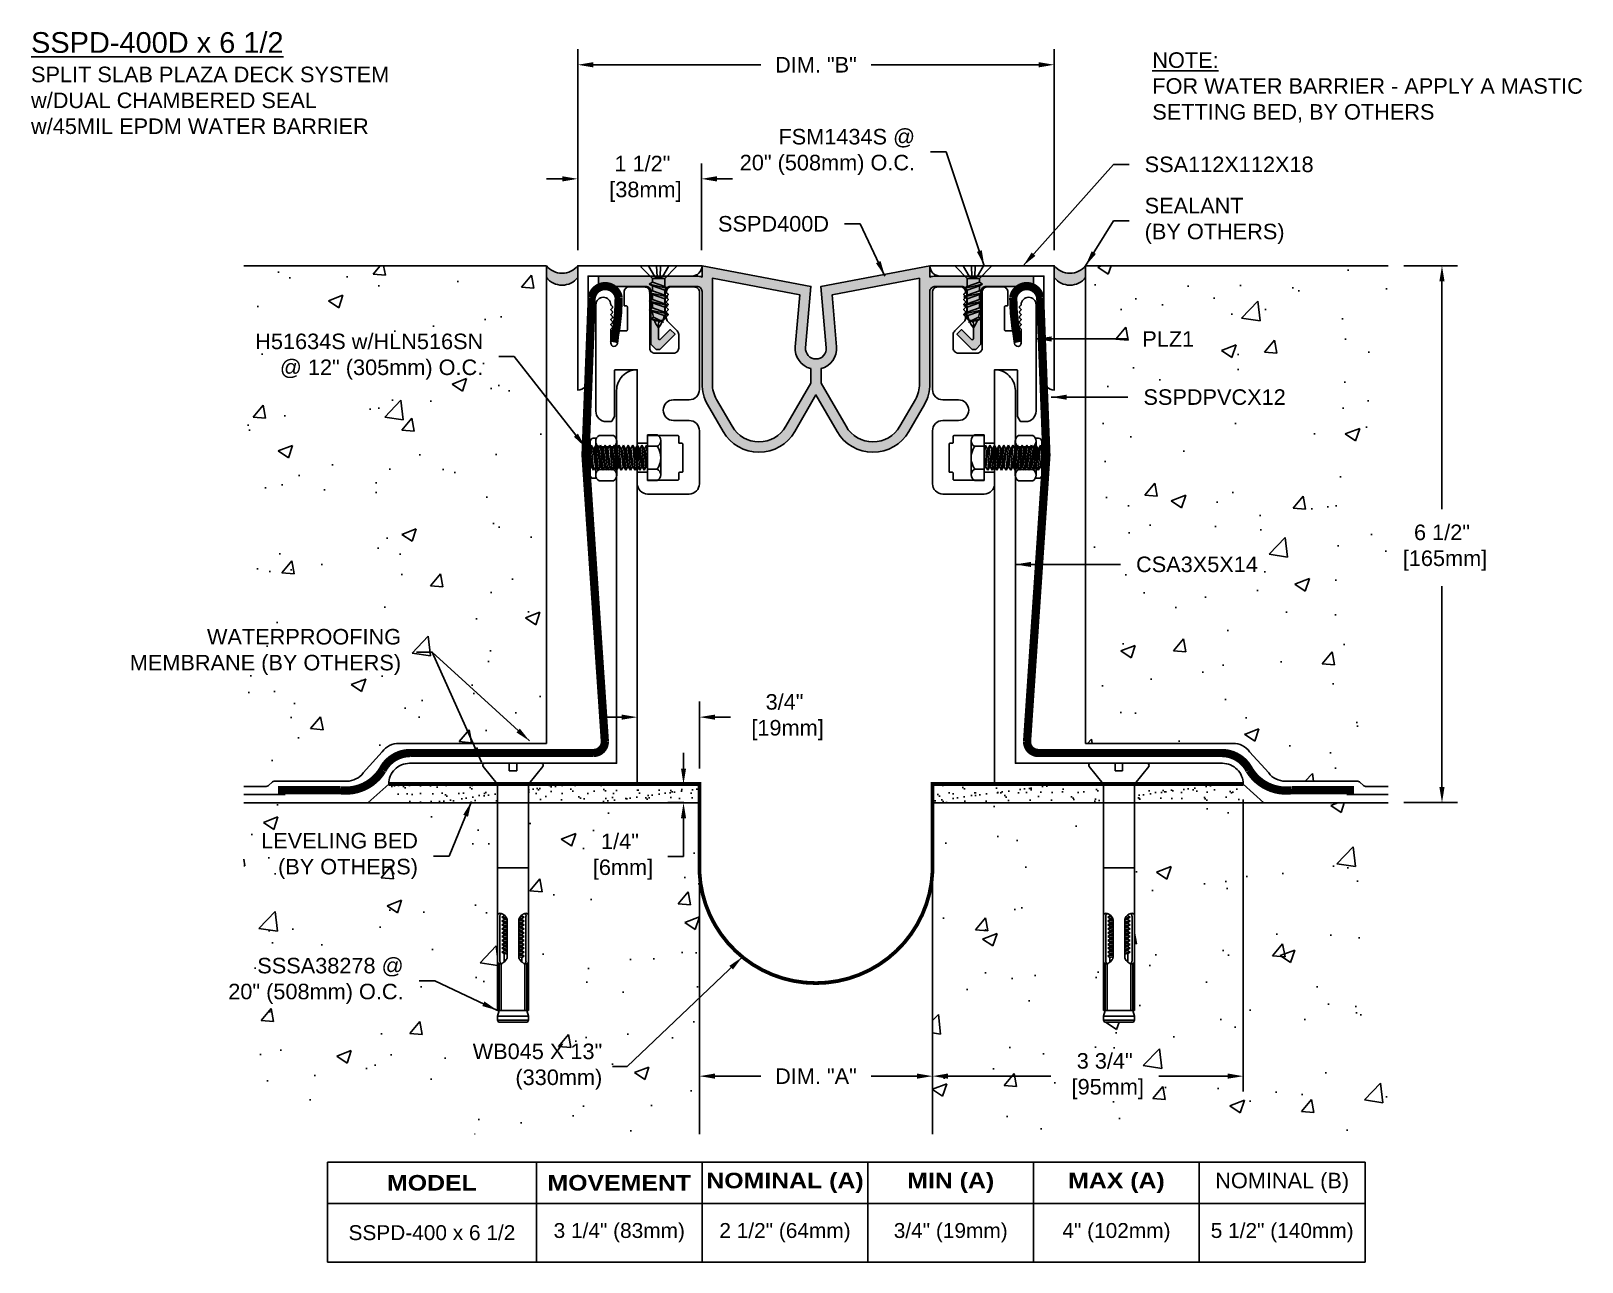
# Model space of a CAD drawing. Header units: inches. Extents: x -2.6 to 33.9, y -12 to 2.8.
# Drawn here: x -2.57 to 16.15, y -12.02 to 2.83 of the extents above; entities that cross this region are included whole.
import ezdxf

# ---------------------------------------------------------------- set-up
doc = ezdxf.new("R2010")
doc.units = ezdxf.units.IN
doc.header["$MEASUREMENT"] = 0
for name, color, linetype in [('Anchors', 4, 'Continuous'), ('Conditions', 1, 'Continuous'), ('Dimensions', 3, 'Continuous'), ('Fillers', 2, 'Continuous'), ('Metals', 7, 'Continuous'), ('Seal', 5, 'Continuous'), ('TABLE', 1, 'Continuous'), ('Text', 2, 'Continuous')]:
    doc.layers.add(name, color=color, linetype=linetype)
doc.styles.add('ARIAL', font='arial.ttf')
doc.dimstyles.new('Arial', dxfattribs={"dimscale": 1.5, "dimtxt": 0.125, "dimasz": 0.125, "dimexe": 0.125, "dimexo": 0.125, "dimgap": 0.125, "dimtad": 0, "dimtih": 1, "dimtoh": 1, "dimdec": 4, "dimzin": 0, "dimdsep": 46, "dimlunit": 4, "dimtxsty": 'ARIAL', "dimcen": 0.125, "dimadec": 0, "dimazin": 0, "dimtfac": 1, "dimtdec": 4, "dimtofl": 0, "dimtmove": 0, "dimatfit": 3, "dimfxl": 0, "dimfrac": 2, "dimtolj": 1, "dimtzin": 0, "dimarcsym": 0})
pattern_1 = [(37.5, (-4.8217, -10.52077), (-0.0062993, 0.1926824), [0, -0.152, 0, -0.17, 0, -0.1625]), (7.5, (-4.8217, -10.52077), (0.1769777, 0.2822146), [0, -0.082, 0, -0.137, 0, -0.0525]), (327.5, (-4.9447, -10.52077), (0.3114142, 0.0005659), [0, -0.05, 0, -0.18, 0, -0.235]), (317.5, (-4.9447, -10.52077), (0.3006127, 0.0877676), [0, -0.025, 0, -0.118, 0, -0.135])]
pattern_2 = [(50, (-4.8217, -10.5208), (1.79315, -0.15688), [0.1875, -2.0625]), (355, (-4.8217, -10.5208), (-0.34688, 1.88048), [0.15, -1.65]), (100.451, (-4.6723, -10.5338), (1.44627, 1.7236), [0.15935, -1.75286]), (46.184, (-4.8217, -10.0208), (2.6681, -0.4138), [0.28125, -3.09375]), (96.636, (-4.5994, -10.0553), (2.33666, 2.4353), [0.23903, -2.62928]), (351.184, (-4.8217, -10.0208), (2.33665, 2.4353), [0.225, -2.475]), (21, (-4.5717, -10.1458), (1.49227, -1.00655), [0.1875, -2.0625]), (326, (-4.5717, -10.1458), (0.60829, 1.81288), [0.15, -1.65]), (71.451, (-4.4473, -10.2297), (2.10056, 0.80633), [0.15935, -1.75286]), (37.5, (-4.8217, -10.5208), (0.0304, 0.832235), [0, -1.63, 0, -1.675, 0, -1.65625]), (7.5, (-4.8217, -10.5208), (0.657674, 0.98603), [0, -0.955, 0, -1.5925, 0, -0.63125]), (327.5, (-5.3792, -10.5208), (1.334556, -0.056387), [0, -0.625, 0, -1.95, 0, -2.5875]), (317.5, (-5.6292, -10.5208), (1.457965, 0.25026), [0, -0.8125, 0, -1.295, 0, -1.8375])]

# ---------------------------------------------------------------- blocks, each defined once
blk = doc.blocks.new('PLZ1')
blk.add_lwpolyline([(0.265, 0, -0.414214), (0.275, -0.01), (0.275, -0.56, 0.131652), (0.276, -0.565), (0.308, -0.62, 0.267949), (0.317, -0.625), (0.375, -0.625, 0.414214), (0.5, -0.5), (0.5, 0.785, 1), (0.32, 0.785, -0.198912), (0.317, 0.778), (0.301, 0.762, 0.414214), (0.301, 0.748), (0.317, 0.732, -0.198912), (0.32, 0.725, -0.198912), (0.317, 0.718), (0.301, 0.702, 0.414214), (0.301, 0.688), (0.317, 0.672, -0.198912), (0.32, 0.665, -0.198912), (0.317, 0.658), (0.301, 0.642, 0.414214), (0.301, 0.628), (0.317, 0.612, -0.198912), (0.32, 0.605, -0.198912), (0.317, 0.598), (0.301, 0.582, 0.414214), (0.301, 0.568), (0.317, 0.552, -0.198912), (0.32, 0.545, -0.198912), (0.317, 0.538), (0.301, 0.522, 0.414214), (0.301, 0.508), (0.317, 0.492, -0.198912), (0.32, 0.485), (0.32, 0.322, -0.93609), (0.24, 0.317), (0.221, 0.461, 0.376062), (0.211, 0.47), (0.13, 0.47, -0.414214), (0.12, 0.48), (0.12, 0.76, -0.414214), (0.13, 0.77), (0.15, 0.77, 0.414214), (0.16, 0.78), (0.16, 0.937, 0.414214), (0.097, 1), (-0.088, 1, 0.414214), (-0.15, 0.937), (-0.15, 0.262, -0.414214), (-0.213, 0.2), (-0.438, 0.2, -0.414214), (-0.5, 0.262), (-0.5, 0.424, -0.198912), (-0.482, 0.468), (-0.368, 0.582, 0.198912), (-0.35, 0.626), (-0.35, 0.637, 0.198912), (-0.353, 0.645), (-0.369, 0.66, -0.414214), (-0.369, 0.675), (-0.353, 0.69, 0.198912), (-0.35, 0.697, 0.198912), (-0.353, 0.705), (-0.369, 0.72, -0.414214), (-0.369, 0.735), (-0.353, 0.75, 0.198912), (-0.35, 0.757, 0.198912), (-0.353, 0.765), (-0.369, 0.78, -0.414214), (-0.369, 0.795), (-0.353, 0.81, 0.198912), (-0.35, 0.817, 0.198912), (-0.353, 0.825), (-0.369, 0.84, -0.414214), (-0.369, 0.855), (-0.353, 0.87, 0.198912), (-0.35, 0.877, 0.198912), (-0.353, 0.885), (-0.369, 0.9, -0.414214), (-0.369, 0.915), (-0.353, 0.93, 0.198912), (-0.35, 0.937, 0.414214), (-0.413, 1), (-0.688, 1, 0.414214), (-0.75, 0.937), (-0.75, -0.238, 0.414214), (-0.625, -0.363), (-0.438, -0.363, -1), (-0.438, -0.613), (-0.625, -0.613, 0.414214), (-0.75, -0.737), (-0.75, -1.375, 0.414214), (-0.625, -1.5), (-0.125, -1.5, 0.414214), (0, -1.375), (0, -1.248, 0.414214), (-0.01, -1.238), (-0.115, -1.238, 0.414214), (-0.125, -1.248), (-0.125, -1.323, -0.414214), (-0.135, -1.333), (-0.49, -1.333, -0.414214), (-0.5, -1.323), (-0.5, -1.248, 0.414214), (-0.51, -1.238), (-0.54, -1.238, -0.414214), (-0.55, -1.228), (-0.55, -0.898, -0.414214), (-0.54, -0.888), (-0.51, -0.888, 0.414214), (-0.5, -0.878), (-0.5, -0.803, -0.414214), (-0.49, -0.793), (-0.135, -0.793, -0.414214), (-0.125, -0.803), (-0.125, -0.878, 0.414214), (-0.115, -0.888), (-0.01, -0.888, 0.414214), (0, -0.878), (0, -0.01, -0.414214), (0.01, 0)], format="xyb", close=True)
blk = doc.blocks.new('SSPD400D')
h = blk.add_hatch(color=256)
h.paths.add_polyline_path([(0.125, 0.136), (0.06, 0.875), (1.375, 1.125), (1.375, 0.989, -0.085164), (1.437, 1), (2.625, 1), (2.625, 0.875), (2.054, 0.875, 0.414214), (1.991, 0.813), (1.991, 0.177), (1.929, 0.115), (1.884, 0.115), (1.701, 0.298), (1.758, 0.354), (1.875, 0.237, 0.668179), (1.901, 0.248), (1.901, 0.426, 0.421261), (1.861, 0.465, -0.421261), (1.821, 0.504), (1.821, 0.813, 0.414214), (1.759, 0.875), (1.437, 0.875, 0.414214), (1.375, 0.813), (1.375, -0.3, -0.131652), (1.308, -0.55), (1.121, -0.875, -0.577538), (0.254, -0.875), (0, -0.434), (-0.254, -0.875, -0.577538), (-1.121, -0.875), (-1.308, -0.55, -0.131652), (-1.375, -0.3), (-1.375, 0.813, 0.414214), (-1.438, 0.875), (-1.759, 0.875, 0.414214), (-1.821, 0.813), (-1.821, 0.504, -0.421261), (-1.861, 0.465, 0.421261), (-1.901, 0.426), (-1.901, 0.248, 0.668179), (-1.875, 0.237), (-1.758, 0.354), (-1.701, 0.298), (-1.884, 0.115), (-1.929, 0.115), (-1.991, 0.177), (-1.991, 0.813, 0.414214), (-2.054, 0.875), (-2.625, 0.875), (-2.625, 1), (-1.438, 1, -0.085164), (-1.375, 0.989), (-1.375, 1.125), (-0.06, 0.875), (-0.125, 0.136, 0.439955), (0, 0, 0.439955)])
h.paths.add_polyline_path([(-0.249, 0.147, 0.366501), (-0.063, -0.117), (-0.063, -0.292), (-0.363, -0.813, -0.57735), (-1.012, -0.813), (-1.2, -0.488, -0.131653), (-1.25, -0.3), (-1.25, 0.974), (-0.194, 0.773)], flags=16)
h.paths.add_polyline_path([(0.194, 0.773), (1.25, 0.974), (1.25, -0.3, -0.131653), (1.2, -0.488), (1.012, -0.813, -0.57735), (0.363, -0.813), (0.062, -0.292), (0.062, -0.117, 0.366501), (0.249, 0.147)], flags=16)
for points in [[(1.437, 1), (2.625, 1), (2.625, 0.875), (2.054, 0.875, 0.414214), (1.991, 0.813), (1.991, 0.177), (1.929, 0.115), (1.884, 0.115), (1.701, 0.298), (1.758, 0.354), (1.875, 0.237, 0.668179), (1.901, 0.248), (1.901, 0.426, 0.421261), (1.861, 0.465, -0.421261), (1.821, 0.504), (1.821, 0.813, 0.414214), (1.759, 0.875), (1.437, 0.875, 0.414214), (1.375, 0.813), (1.375, -0.3, -0.131652), (1.308, -0.55), (1.121, -0.875, -0.577538), (0.254, -0.875), (0, -0.434), (-0.254, -0.875, -0.577538), (-1.121, -0.875), (-1.308, -0.55, -0.131652), (-1.375, -0.3), (-1.375, 0.813, 0.414214), (-1.438, 0.875), (-1.759, 0.875, 0.414214), (-1.821, 0.813), (-1.821, 0.504, -0.421261), (-1.861, 0.465, 0.421261), (-1.901, 0.426), (-1.901, 0.248, 0.668179), (-1.875, 0.237), (-1.758, 0.354), (-1.701, 0.298), (-1.884, 0.115), (-1.929, 0.115), (-1.991, 0.177), (-1.991, 0.813, 0.414214), (-2.054, 0.875), (-2.625, 0.875), (-2.625, 1), (-1.438, 1, -0.085164), (-1.375, 0.989), (-1.375, 1.125), (-0.06, 0.875), (-0.125, 0.136, 0.439955), (0, 0, 0.439955), (0.125, 0.136), (0.06, 0.875), (1.375, 1.125), (1.375, 0.989, -0.085164)], [(-1.012, -0.813), (-1.2, -0.488, -0.131653), (-1.25, -0.3), (-1.25, 0.974), (-0.194, 0.773), (-0.249, 0.147, 0.366501), (-0.063, -0.117), (-0.063, -0.292), (-0.363, -0.813, -0.57735)], [(1.25, 0.974), (0.194, 0.773), (0.249, 0.147, -0.366501), (0.062, -0.117), (0.062, -0.292), (0.363, -0.813, 0.57735), (1.012, -0.813), (1.2, -0.488, 0.131653), (1.25, -0.3)]]:
    blk.add_lwpolyline(points, format="xyb", close=True)
blk = doc.blocks.new('*D14')
at = {"layer": 'Defpoints', "color": 0}
for p in [(4.031, 1.049), (4.031, 0), (5.523, 0)]:
    blk.add_point(p, dxfattribs=at)
at = {"layer": 'Dimensions', "color": 0, "lineweight": -2}
for p, q in [((4.031, 0.187), (4.031, 1.236)), ((5.523, 0.187), (5.523, 1.236)), ((3.844, 1.049), (3.656, 1.049)), ((5.71, 1.049), (5.898, 1.049))]:
    blk.add_line(p, q, dxfattribs=at)
at = {"layer": 'Dimensions', "color": 0}
for points in [[(3.844, 1.08), (3.844, 1.017), (4.031, 1.049)], [(5.71, 1.08), (5.71, 1.017), (5.523, 1.049)]]:
    blk.add_solid(points, dxfattribs=at)
at = {"layer": 'Dimensions', "color": 0, "insert": (4.812, 1.049), "char_height": 0.1875, "attachment_point": 5, "style": 'ARIAL'}
blk.add_mtext('\\A1;1 1/2"\\P [38mm]', dxfattribs=at)
blk = doc.blocks.new('SSSA38278')
for p, q in [((-0.341, 0), (-0.045, 0)), ((-0.045, 0), (-0.045, -0.09)), ((0.045, 0), (0.341, 0)), ((0.045, 0), (0.045, -0.09)), ((-0.191, -0.246), (-0.36, -0.039)), ((-0.045, -0.09), (0.045, -0.09)), ((0.191, -0.246), (0.36, -0.039)), ((-0.187, -0.256), (-0.187, -2.982)), ((0.188, -0.256), (0.188, -2.982)), ((-0.187, -1.262), (0.188, -1.262)), ((-0.157, -1.843), (-0.157, -2.387)), ((-0.135, -1.857), (-0.108, -1.84)), ((-0.135, -1.857), (-0.089, -1.849)), ((-0.135, -1.857), (-0.108, -1.873)), ((-0.108, -1.83), (-0.108, -1.84)), ((-0.108, -1.84), (-0.098, -1.838)), ((-0.078, -1.867), (-0.108, -1.873)), ((0.078, -1.867), (0.135, -1.857)), ((0.093, -1.844), (0.108, -1.84)), ((0.108, -1.83), (0.108, -1.84)), ((0.135, -1.857), (0.108, -1.84)), ((0.135, -1.857), (0.108, -1.873)), ((0.158, -1.843), (0.158, -2.387)), ((-0.135, -1.904), (-0.108, -1.887)), ((-0.135, -1.904), (-0.071, -1.893)), ((-0.135, -1.904), (-0.108, -1.92)), ((-0.135, -1.951), (-0.108, -1.934)), ((-0.135, -1.951), (-0.07, -1.94)), ((-0.135, -1.951), (-0.108, -1.967)), ((-0.135, -1.998), (-0.108, -1.981)), ((-0.135, -1.998), (-0.07, -1.986)), ((-0.135, -1.998), (-0.108, -2.014)), ((-0.135, -2.044), (-0.108, -2.028)), ((-0.135, -2.044), (-0.07, -2.033)), ((-0.135, -2.044), (-0.108, -2.061)), ((-0.108, -1.873), (-0.108, -1.887)), ((-0.108, -1.887), (-0.073, -1.88)), ((-0.07, -1.912), (-0.108, -1.92)), ((-0.108, -1.92), (-0.108, -1.934)), ((-0.108, -1.934), (-0.07, -1.926)), ((-0.07, -1.959), (-0.108, -1.967)), ((-0.108, -1.967), (-0.108, -1.981)), ((-0.108, -1.981), (-0.07, -1.973)), ((-0.07, -2.006), (-0.108, -2.014)), ((-0.108, -2.014), (-0.108, -2.028)), ((-0.108, -2.028), (-0.07, -2.02)), ((-0.07, -2.053), (-0.108, -2.061)), ((-0.07, -1.896), (-0.07, -2.334)), ((0.071, -1.895), (0.108, -1.887)), ((0.071, -1.896), (0.071, -2.334)), ((0.071, -1.915), (0.135, -1.904)), ((0.071, -1.915), (0.135, -1.904)), ((0.108, -1.92), (0.071, -1.928)), ((0.071, -1.942), (0.108, -1.934)), ((0.071, -1.962), (0.135, -1.951)), ((0.108, -1.967), (0.071, -1.975)), ((0.071, -1.989), (0.108, -1.981)), ((0.071, -2.009), (0.135, -1.998)), ((0.108, -2.014), (0.071, -2.022)), ((0.071, -2.036), (0.108, -2.028)), ((0.071, -2.056), (0.135, -2.044)), ((0.108, -1.873), (0.072, -1.881)), ((0.108, -1.873), (0.108, -1.887)), ((0.135, -1.904), (0.108, -1.887)), ((0.135, -1.904), (0.108, -1.92)), ((0.108, -1.92), (0.108, -1.934)), ((0.135, -1.951), (0.108, -1.934)), ((0.135, -1.951), (0.108, -1.967)), ((0.108, -1.967), (0.108, -1.981)), ((0.135, -1.998), (0.108, -1.981)), ((0.135, -1.998), (0.108, -2.014)), ((0.108, -2.014), (0.108, -2.028)), ((0.135, -2.044), (0.108, -2.028)), ((0.135, -2.044), (0.108, -2.061)), ((-0.135, -2.091), (-0.108, -2.075)), ((-0.135, -2.091), (-0.07, -2.08)), ((-0.135, -2.091), (-0.108, -2.108)), ((-0.135, -2.138), (-0.108, -2.122)), ((-0.135, -2.138), (-0.07, -2.127)), ((-0.135, -2.138), (-0.108, -2.155)), ((-0.135, -2.185), (-0.108, -2.169)), ((-0.135, -2.185), (-0.07, -2.174)), ((-0.135, -2.185), (-0.108, -2.202)), ((-0.135, -2.232), (-0.108, -2.215)), ((-0.135, -2.232), (-0.07, -2.221)), ((-0.135, -2.232), (-0.108, -2.248)), ((-0.108, -2.061), (-0.108, -2.075)), ((-0.108, -2.075), (-0.07, -2.067)), ((-0.07, -2.1), (-0.108, -2.108)), ((-0.108, -2.108), (-0.108, -2.122)), ((-0.108, -2.122), (-0.07, -2.114)), ((-0.07, -2.147), (-0.108, -2.155)), ((-0.108, -2.155), (-0.108, -2.169)), ((-0.108, -2.169), (-0.07, -2.16)), ((-0.07, -2.193), (-0.108, -2.202)), ((-0.108, -2.202), (-0.108, -2.215)), ((-0.108, -2.215), (-0.07, -2.207)), ((-0.07, -2.24), (-0.108, -2.248)), ((0.108, -2.061), (0.071, -2.069)), ((0.071, -2.083), (0.108, -2.075)), ((0.071, -2.103), (0.135, -2.091)), ((0.108, -2.108), (0.071, -2.116)), ((0.071, -2.13), (0.108, -2.122)), ((0.071, -2.149), (0.135, -2.138)), ((0.108, -2.155), (0.071, -2.163)), ((0.071, -2.177), (0.108, -2.169)), ((0.071, -2.196), (0.135, -2.185)), ((0.108, -2.202), (0.071, -2.21)), ((0.071, -2.224), (0.108, -2.215)), ((0.071, -2.243), (0.135, -2.232)), ((0.108, -2.061), (0.108, -2.075)), ((0.135, -2.091), (0.108, -2.075)), ((0.135, -2.091), (0.108, -2.108)), ((0.108, -2.108), (0.108, -2.122)), ((0.135, -2.138), (0.108, -2.122)), ((0.135, -2.138), (0.108, -2.155)), ((0.108, -2.155), (0.108, -2.169)), ((0.135, -2.185), (0.108, -2.169)), ((0.135, -2.185), (0.108, -2.202)), ((0.108, -2.202), (0.108, -2.215)), ((0.135, -2.232), (0.108, -2.215)), ((0.135, -2.232), (0.108, -2.248)), ((-0.166, -2.42), (-0.166, -2.982)), ((-0.143, -2.42), (-0.143, -2.982)), ((-0.135, -2.279), (-0.108, -2.262)), ((-0.135, -2.279), (-0.07, -2.268)), ((-0.135, -2.279), (-0.108, -2.295)), ((-0.135, -2.326), (-0.108, -2.309)), ((-0.135, -2.326), (-0.07, -2.315)), ((-0.135, -2.326), (-0.108, -2.342)), ((-0.108, -2.248), (-0.108, -2.262)), ((-0.108, -2.262), (-0.07, -2.254)), ((-0.07, -2.287), (-0.108, -2.295)), ((-0.108, -2.295), (-0.108, -2.309)), ((-0.108, -2.309), (-0.07, -2.301)), ((-0.07, -2.334), (-0.108, -2.342)), ((-0.108, -2.342), (-0.108, -2.401)), ((0.108, -2.248), (0.071, -2.257)), ((0.071, -2.27), (0.108, -2.262)), ((0.071, -2.29), (0.135, -2.279)), ((0.108, -2.295), (0.071, -2.303)), ((0.108, -2.248), (0.108, -2.262)), ((0.135, -2.279), (0.108, -2.262)), ((0.135, -2.279), (0.108, -2.295)), ((0.108, -2.295), (0.108, -2.401)), ((0.143, -2.42), (0.143, -2.982)), ((0.166, -2.42), (0.166, -2.982)), ((-0.187, -3.053), (-0.168, -2.982)), ((-0.187, -2.982), (0.188, -2.982)), ((0.168, -2.982), (0.188, -3.053)), ((-0.187, -3.053), (0.188, -3.053)), ((-0.187, -3.053), (-0.187, -3.099)), ((-0.187, -3.099), (0.188, -3.099)), ((-0.187, -3.099), (-0.174, -3.123)), ((-0.174, -3.123), (0.174, -3.123)), ((0.188, -3.099), (0.174, -3.123)), ((0.188, -3.053), (0.188, -3.099))]:
    blk.add_line(p, q)
for centre, radius, start, end in [((-0.341, -0.024), 0.0239, 90, 219.032), ((0.341, -0.024), 0.0239, 320.968, 90), ((-0.202, -0.256), 0.015, 0, 39.1666), ((0.203, -0.256), 0.015, 140.8334, 180), ((-0.159, -1.839), 0.0276, 135, 168.9394), ((-0.135, -1.843), 0.0524, 168.9394, 180), ((-0.159, -1.839), 0.0276, 101.0606, 135), ((-0.155, -1.863), 0.0524, 76.6123, 101.0606), ((-0.129, -1.839), 0.0276, 135, 168.9394), ((-0.105, -1.843), 0.0524, 168.9394, 180), ((-0.129, -1.839), 0.0276, 110.9085, 135), ((-0.161, -1.888), 0.0783, 59.3028, 76.6123), ((-0.179, -1.919), 0.114, 45, 59.3028), ((-0.179, -1.919), 0.114, 30.6972, 45), ((-0.148, -1.901), 0.0783, 13.3877, 30.6972), ((0.148, -1.901), 0.0783, 149.3028, 166.6123), ((0.179, -1.919), 0.114, 135, 149.3028), ((0.179, -1.919), 0.114, 120.6972, 135), ((0.161, -1.888), 0.0783, 103.3877, 120.6972), ((0.129, -1.839), 0.0276, 45, 69.0915), ((0.155, -1.863), 0.0524, 78.9394, 103.3877), ((0.129, -1.839), 0.0276, 11.0606, 45), ((0.105, -1.843), 0.0524, 360, 11.0606), ((0.159, -1.839), 0.0276, 45, 78.9394), ((0.159, -1.839), 0.0276, 11.0606, 45), ((0.135, -1.843), 0.0524, 0, 11.0606), ((-0.123, -1.895), 0.0524, 358.2993, 13.3877), ((0.123, -1.895), 0.0524, 166.6123, 181.7007), ((-0.135, -2.387), 0.0524, 180, 191.0606), ((-0.159, -2.392), 0.0276, 191.0606, 225), ((-0.159, -2.392), 0.0276, 225, 258.9394), ((-0.155, -2.367), 0.0524, 258.9394, 283.3877), ((-0.105, -2.387), 0.0524, 180, 191.0606), ((-0.129, -2.392), 0.0276, 191.0606, 225), ((-0.129, -2.392), 0.0276, 225, 249.0915), ((-0.161, -2.342), 0.0783, 283.3877, 300.6972), ((-0.179, -2.311), 0.114, 300.6972, 315), ((-0.179, -2.311), 0.114, 315, 329.3028), ((-0.148, -2.329), 0.0783, 329.3028, 346.6123), ((-0.123, -2.335), 0.0524, 346.6123, 1.7007), ((0.123, -2.335), 0.0524, 178.2993, 193.3877), ((0.148, -2.329), 0.0783, 193.3877, 210.6972), ((0.179, -2.311), 0.114, 210.6972, 225), ((0.179, -2.311), 0.114, 225, 239.3028), ((0.161, -2.342), 0.0783, 239.3028, 256.6123), ((0.129, -2.392), 0.0276, 290.9085, 315), ((0.155, -2.367), 0.0524, 256.6123, 281.0606), ((0.129, -2.392), 0.0276, 315, 348.9394), ((0.105, -2.387), 0.0524, 348.9394, 0), ((0.159, -2.392), 0.0276, 281.0606, 315), ((0.159, -2.392), 0.0276, 315, 348.9394), ((0.135, -2.387), 0.0524, 348.9394, 360)]:
    blk.add_arc(centre, radius, start, end)
blk = doc.blocks.new('*D15')
at = {"layer": 'Defpoints', "color": 0}
for p in [(9.781, 2.426), (4.031, 0), (9.781, 0)]:
    blk.add_point(p, dxfattribs=at)
at = {"layer": 'Dimensions', "color": 0, "lineweight": -2}
for p, q in [((4.031, 0.188), (4.031, 2.613)), ((9.781, 0.188), (9.781, 2.613)), ((4.219, 2.426), (6.242, 2.426)), ((9.594, 2.426), (7.571, 2.426))]:
    blk.add_line(p, q, dxfattribs=at)
at = {"layer": 'Dimensions', "color": 0}
for points in [[(4.219, 2.457), (4.219, 2.394), (4.031, 2.426)], [(9.594, 2.457), (9.594, 2.394), (9.781, 2.426)]]:
    blk.add_solid(points, dxfattribs=at)
at = {"layer": 'Dimensions', "color": 0, "insert": (6.906, 2.426), "char_height": 0.1875, "attachment_point": 5, "style": 'ARIAL'}
blk.add_mtext('\\A1;DIM. "B"', dxfattribs=at)
blk = doc.blocks.new('*D16')
at = {"layer": 'Defpoints', "color": 0}
for p in [(5.5, -7.103), (8.313, -7.103), (8.313, -9.781)]:
    blk.add_point(p, dxfattribs=at)
at = {"layer": 'Dimensions', "color": 0, "lineweight": -2}
for p, q in [((5.5, -7.29), (5.5, -9.968)), ((8.313, -7.29), (8.313, -9.968)), ((5.688, -9.781), (6.242, -9.781)), ((8.125, -9.781), (7.571, -9.781))]:
    blk.add_line(p, q, dxfattribs=at)
at = {"layer": 'Dimensions', "color": 0}
for points in [[(5.688, -9.749), (5.688, -9.812), (5.5, -9.781)], [(8.125, -9.749), (8.125, -9.812), (8.313, -9.781)]]:
    blk.add_solid(points, dxfattribs=at)
at = {"layer": 'Dimensions', "color": 0, "insert": (6.906, -9.781), "char_height": 0.1875, "attachment_point": 5, "style": 'ARIAL'}
blk.add_mtext('\\A1;DIM. "A"', dxfattribs=at)
blk = doc.blocks.new('*D19')
at = {"layer": 'Defpoints', "color": 0}
for p in [(5.308, -6.255), (5.5, -6.255), (5.5, -6.48)]:
    blk.add_point(p, dxfattribs=at)
at = {"layer": 'Dimensions', "color": 0, "lineweight": -2}
for p, q in [((5.308, -6.068), (5.308, -5.88)), ((5.313, -6.255), (5.12, -6.255)), ((5.313, -6.48), (5.12, -6.48)), ((5.308, -6.668), (5.308, -7.131)), ((5.308, -7.131), (5.12, -7.131))]:
    blk.add_line(p, q, dxfattribs=at)
at = {"layer": 'Dimensions', "color": 0}
for points in [[(5.277, -6.068), (5.339, -6.068), (5.308, -6.255)], [(5.277, -6.668), (5.339, -6.668), (5.308, -6.48)]]:
    blk.add_solid(points, dxfattribs=at)
at = {"layer": 'Dimensions', "color": 0, "insert": (4.541, -7.131), "char_height": 0.1875, "attachment_point": 5, "style": 'ARIAL'}
blk.add_mtext('\\A1;1/4"\\P [6mm]', dxfattribs=at)
blk = doc.blocks.new('*D17')
at = {"layer": 'Defpoints', "color": 0}
for p in [(4.75, -5.448), (4.75, -6.255), (5.5, -6.255)]:
    blk.add_point(p, dxfattribs=at)
at = {"layer": 'Dimensions', "color": 0, "lineweight": -2}
for p, q in [((4.75, -6.068), (4.75, -5.26)), ((5.5, -6.068), (5.5, -5.26)), ((4.563, -5.448), (4.375, -5.448)), ((5.688, -5.448), (5.875, -5.448))]:
    blk.add_line(p, q, dxfattribs=at)
at = {"layer": 'Dimensions', "color": 0}
for points in [[(4.563, -5.417), (4.563, -5.479), (4.75, -5.448)], [(5.688, -5.417), (5.688, -5.479), (5.5, -5.448)]]:
    blk.add_solid(points, dxfattribs=at)
at = {"layer": 'Dimensions', "color": 0, "insert": (6.527, -5.448), "char_height": 0.1875, "attachment_point": 5, "style": 'ARIAL'}
blk.add_mtext('\\A1;3/4"\\P [19mm]', dxfattribs=at)
blk = doc.blocks.new('*D20')
at = {"layer": 'Defpoints', "color": 0}
for p in [(12.063, -6.255), (8.313, -6.48), (12.063, -9.781)]:
    blk.add_point(p, dxfattribs=at)
at = {"layer": 'Dimensions', "color": 0, "lineweight": -2}
for p, q in [((12.063, -6.443), (12.063, -9.968)), ((8.313, -6.668), (8.313, -9.968)), ((8.5, -9.781), (9.739, -9.781)), ((11.875, -9.781), (11.043, -9.781))]:
    blk.add_line(p, q, dxfattribs=at)
at = {"layer": 'Dimensions', "color": 0}
for points in [[(8.5, -9.749), (8.5, -9.812), (8.313, -9.781)], [(11.875, -9.749), (11.875, -9.812), (12.063, -9.781)]]:
    blk.add_solid(points, dxfattribs=at)
at = {"layer": 'Dimensions', "color": 0, "insert": (10.391, -9.781), "char_height": 0.1875, "attachment_point": 5, "style": 'ARIAL'}
blk.add_mtext('\\A1;3 3/4"\\P [95mm]', dxfattribs=at)
blk = doc.blocks.new('*D21')
at = {"layer": 'Defpoints', "color": 0}
for p in [(13.813, 0), (13.813, -6.48), (14.461, -6.48)]:
    blk.add_point(p, dxfattribs=at)
at = {"layer": 'Dimensions', "color": 0, "lineweight": -2}
for p, q in [((14, 0), (14.648, 0)), ((14.461, -0.188), (14.461, -2.937)), ((14.461, -6.293), (14.461, -3.868)), ((14, -6.48), (14.648, -6.48))]:
    blk.add_line(p, q, dxfattribs=at)
at = {"layer": 'Dimensions', "color": 0}
for points in [[(14.43, -0.188), (14.492, -0.188), (14.461, 0)], [(14.43, -6.293), (14.492, -6.293), (14.461, -6.48)]]:
    blk.add_solid(points, dxfattribs=at)
at = {"layer": 'Dimensions', "color": 0, "insert": (14.461, -3.402), "char_height": 0.1875, "attachment_point": 5, "style": 'ARIAL'}
blk.add_mtext('\\A1;6 1/2"\\P [165mm]', dxfattribs=at)
blk = doc.blocks.new('CSA3X5X14')
at = {"layer": 'Metals'}
blk.add_lwpolyline([(0.25, 4.75, 0.414214), (0, 5), (0, 0), (3, 0, 0.414214), (2.75, 0.25), (0.25, 0.25)], format="xyb", close=True, dxfattribs=at)
blk = doc.blocks.new('SSA112X112X18')
blk.add_lwpolyline([(0, 0), (-1.5, 0), (-1.5, -1.5, 0.414214), (-1.375, -1.375), (-1.375, -0.125), (-0.125, -0.125, 0.414214)], format="xyb", close=True)
blk = doc.blocks.new('FSM1434S')
for p, q in [((0.202, 0), (-0.202, 0)), ((-0.122, 0), (-0.046, -0.132)), ((-0.024, 0), (-0.019, -0.132)), ((0.024, 0), (0.019, -0.132)), ((0.122, 0), (0.046, -0.132)), ((-0.209, -0.016), (-0.075, -0.154)), ((-0.075, -0.154), (0.075, -0.154)), ((-0.075, -0.154), (-0.075, -0.2)), ((-0.046, -0.132), (0.046, -0.132)), ((0.209, -0.016), (0.075, -0.154)), ((0.075, -0.154), (0.075, -0.251)), ((-0.112, -0.221), (-0.075, -0.2)), ((0.113, -0.273), (-0.112, -0.221)), ((-0.112, -0.221), (-0.075, -0.243)), ((-0.112, -0.325), (-0.075, -0.303)), ((0.113, -0.376), (-0.112, -0.325)), ((-0.112, -0.325), (-0.075, -0.346)), ((0.075, -0.251), (-0.075, -0.2)), ((-0.075, -0.243), (-0.075, -0.246)), ((-0.075, -0.243), (-0.075, -0.303)), ((-0.075, -0.243), (0.075, -0.295)), ((0.075, -0.354), (-0.075, -0.303)), ((-0.075, -0.346), (0.075, -0.398)), ((-0.075, -0.346), (-0.075, -0.406)), ((0.113, -0.273), (0.075, -0.251)), ((0.113, -0.273), (0.075, -0.295)), ((0.075, -0.295), (0.075, -0.298)), ((0.075, -0.295), (0.075, -0.354)), ((0.113, -0.376), (0.075, -0.354)), ((-0.112, -0.428), (-0.075, -0.406)), ((0.113, -0.479), (-0.112, -0.428)), ((-0.112, -0.428), (-0.075, -0.449)), ((-0.112, -0.531), (-0.075, -0.509)), ((0.105, -0.581), (-0.112, -0.531)), ((-0.112, -0.531), (-0.075, -0.553)), ((0.075, -0.458), (-0.075, -0.406)), ((-0.075, -0.509), (-0.075, -0.449)), ((-0.075, -0.449), (0.075, -0.501)), ((0.073, -0.56), (-0.075, -0.509)), ((-0.075, -0.553), (0.067, -0.602)), ((0.105, -0.581), (0.073, -0.56)), ((0.113, -0.376), (0.075, -0.398)), ((0.075, -0.398), (0.075, -0.458)), ((0.113, -0.479), (0.075, -0.458)), ((0.113, -0.479), (0.075, -0.501)), ((0.075, -0.524), (0.075, -0.501)), ((-0.089, -0.64), (-0.063, -0.619)), ((0.058, -0.681), (-0.089, -0.64)), ((-0.089, -0.64), (-0.051, -0.661)), ((0.058, -0.681), (-0.063, -0.619)), ((-0.051, -0.661), (0.058, -0.681)), ((0.105, -0.581), (0.067, -0.602))]:
    blk.add_line(p, q)
for centre, radius, start, end in [((-0.202, -0.01), 0.0096, 90, 224.3206), ((0.202, -0.01), 0.0096, 315.6794, 90), ((0.298, -0.526), 0.373, 184.1974, 194.4309), ((-0.298, -0.526), 0.373, 354.6624, 0.1882), ((0.298, -0.526), 0.373, 201.2487, 216.9667), ((-0.298, -0.526), 0.373, 323.0333, 335.8104), ((-0.298, -0.526), 0.373, 336.5004, 348.2654)]:
    blk.add_arc(centre, radius, start, end)
blk = doc.blocks.new('Sealant')
blk.add_hatch(color=253).paths.add_polyline_path([(0, -0.143), (0, 0, -0.481905), (-0.378, 0), (-0.378, -0.143, 0.481905)])
for centre in [(-0.189, 0.151), (-0.189, 0.008)]:
    blk.add_arc(centre, 0.242, 218.5407, 321.4593)
blk = doc.blocks.new('HLN516SN')
for p, q in [((-0.274, 0.213), (-0.274, 0.04)), ((-0.242, 0.244), (-0.242, 0.283)), ((-0.205, 0.32), (0.205, 0.32)), ((-0.205, 0.253), (0.205, 0.253)), ((-0.137, 0.04), (-0.137, 0.213)), ((0.137, 0.04), (0.137, 0.213)), ((0.242, 0.244), (0.242, 0.283)), ((0.274, 0.213), (0.274, 0.04)), ((-0.205, 0), (0.205, 0))]:
    blk.add_line(p, q)
for centre, radius, start, end in [((-0.205, 0.175), 0.0783, 29.0208, 150.9792), ((-0.205, 0.283), 0.037, 90, 180), ((0, 0.001), 0.253, 57.1911, 122.8089), ((0.205, 0.175), 0.0783, 29.0208, 150.9792), ((0.205, 0.283), 0.037, 0, 90), ((-0.205, 0.078), 0.0783, 209.0208, 330.9792), ((0, 0.253), 0.253, 237.1911, 302.8089), ((0.205, 0.078), 0.0783, 209.0208, 330.9792)]:
    blk.add_arc(centre, radius, start, end)
blk = doc.blocks.new('H51634S')
for p, q in [((-0.275, 0.114), (-0.275, 0)), ((-0.275, 0), (0.275, 0)), ((-0.206, 0.158), (0.206, 0.158)), ((-0.15, -0.013), (-0.127, 0)), ((-0.15, -0.013), (-0.008, 0)), ((-0.138, 0), (-0.138, 0.114)), ((0.124, 0), (0.113, -0.007)), ((0.137, 0), (0.137, 0.114)), ((0.275, 0.114), (0.275, 0)), ((-0.15, -0.013), (-0.113, -0.034)), ((-0.15, -0.069), (0.15, -0.041)), ((-0.15, -0.069), (-0.113, -0.047)), ((-0.15, -0.069), (-0.113, -0.09)), ((-0.15, -0.124), (0.15, -0.096)), ((-0.15, -0.124), (-0.113, -0.103)), ((-0.15, -0.124), (-0.113, -0.145)), ((-0.15, -0.18), (0.15, -0.152)), ((-0.15, -0.18), (-0.113, -0.159)), ((-0.15, -0.18), (-0.113, -0.201)), ((0.113, -0.007), (-0.113, -0.034)), ((-0.113, -0.047), (0.113, -0.02)), ((-0.113, -0.047), (-0.113, -0.034)), ((0.113, -0.062), (-0.113, -0.09)), ((-0.113, -0.103), (0.113, -0.075)), ((-0.113, -0.103), (-0.113, -0.09)), ((0.113, -0.118), (-0.113, -0.145)), ((-0.113, -0.159), (0.113, -0.131)), ((-0.113, -0.159), (-0.113, -0.145)), ((0.113, -0.173), (-0.113, -0.201)), ((-0.113, -0.214), (0.113, -0.186)), ((0.113, -0.02), (0.113, -0.007)), ((0.15, -0.041), (0.113, -0.02)), ((0.15, -0.041), (0.113, -0.062)), ((0.113, -0.075), (0.113, -0.062)), ((0.15, -0.096), (0.113, -0.075)), ((0.15, -0.096), (0.113, -0.118)), ((0.113, -0.131), (0.113, -0.118)), ((0.15, -0.152), (0.113, -0.131)), ((0.15, -0.152), (0.113, -0.173)), ((0.113, -0.186), (0.113, -0.173)), ((0.15, -0.208), (0.113, -0.186)), ((-0.15, -0.235), (0.15, -0.208)), ((-0.15, -0.235), (-0.113, -0.214)), ((-0.15, -0.235), (-0.113, -0.257)), ((-0.15, -0.291), (0.15, -0.263)), ((-0.15, -0.291), (-0.113, -0.27)), ((-0.15, -0.291), (-0.113, -0.312)), ((-0.15, -0.346), (0.15, -0.319)), ((-0.15, -0.346), (-0.113, -0.325)), ((-0.15, -0.346), (-0.113, -0.368)), ((-0.15, -0.402), (0.15, -0.374)), ((-0.113, -0.214), (-0.113, -0.201)), ((0.113, -0.229), (-0.113, -0.257)), ((-0.113, -0.27), (0.113, -0.242)), ((-0.113, -0.27), (-0.113, -0.257)), ((0.113, -0.284), (-0.113, -0.312)), ((-0.113, -0.325), (0.113, -0.297)), ((-0.113, -0.325), (-0.113, -0.312)), ((0.113, -0.34), (-0.113, -0.368)), ((-0.113, -0.381), (0.113, -0.353)), ((-0.113, -0.381), (-0.113, -0.368)), ((0.15, -0.208), (0.113, -0.229)), ((0.113, -0.242), (0.113, -0.229)), ((0.15, -0.263), (0.113, -0.242)), ((0.15, -0.263), (0.113, -0.284)), ((0.113, -0.297), (0.113, -0.284)), ((0.15, -0.319), (0.113, -0.297)), ((0.15, -0.319), (0.113, -0.34)), ((0.113, -0.353), (0.113, -0.34)), ((0.15, -0.374), (0.113, -0.353)), ((0.15, -0.374), (0.113, -0.395)), ((-0.15, -0.402), (-0.113, -0.381)), ((-0.15, -0.402), (-0.113, -0.423)), ((-0.15, -0.458), (0.15, -0.43)), ((-0.15, -0.458), (-0.113, -0.436)), ((-0.15, -0.458), (-0.113, -0.479)), ((-0.15, -0.513), (0.15, -0.485)), ((-0.15, -0.513), (-0.113, -0.492)), ((-0.15, -0.513), (-0.113, -0.534)), ((-0.15, -0.569), (0.15, -0.541)), ((-0.15, -0.569), (-0.113, -0.547)), ((0.113, -0.395), (-0.113, -0.423)), ((-0.113, -0.436), (0.113, -0.409)), ((-0.113, -0.436), (-0.113, -0.423)), ((0.113, -0.451), (-0.113, -0.479)), ((-0.113, -0.492), (0.113, -0.464)), ((-0.113, -0.492), (-0.113, -0.479)), ((0.113, -0.507), (-0.113, -0.534)), ((-0.113, -0.547), (0.113, -0.52)), ((-0.113, -0.547), (-0.113, -0.534)), ((0.113, -0.409), (0.113, -0.395)), ((0.15, -0.43), (0.113, -0.409)), ((0.15, -0.43), (0.113, -0.451)), ((0.113, -0.464), (0.113, -0.451)), ((0.15, -0.485), (0.113, -0.464)), ((0.15, -0.485), (0.113, -0.507)), ((0.113, -0.52), (0.113, -0.507)), ((0.15, -0.541), (0.113, -0.52)), ((0.15, -0.541), (0.113, -0.562)), ((-0.15, -0.569), (-0.113, -0.59)), ((-0.15, -0.624), (0.15, -0.596)), ((-0.15, -0.624), (-0.113, -0.603)), ((-0.15, -0.624), (-0.113, -0.645)), ((-0.15, -0.68), (0.15, -0.652)), ((-0.15, -0.68), (-0.113, -0.659)), ((-0.15, -0.68), (-0.113, -0.701)), ((-0.15, -0.735), (0.15, -0.708)), ((-0.15, -0.735), (-0.113, -0.714)), ((-0.15, -0.735), (-0.124, -0.75)), ((0.113, -0.562), (-0.113, -0.59)), ((-0.113, -0.603), (0.113, -0.575)), ((-0.113, -0.603), (-0.113, -0.59)), ((0.113, -0.618), (-0.113, -0.645)), ((-0.113, -0.659), (0.113, -0.631)), ((-0.113, -0.659), (-0.113, -0.645)), ((0.113, -0.673), (-0.113, -0.701)), ((-0.113, -0.714), (0.113, -0.686)), ((-0.113, -0.714), (-0.113, -0.701)), ((0.113, -0.729), (-0.06, -0.75)), ((0.113, -0.729), (0.06, -0.75)), ((0.113, -0.575), (0.113, -0.562)), ((0.15, -0.596), (0.113, -0.575)), ((0.15, -0.596), (0.113, -0.618)), ((0.113, -0.631), (0.113, -0.618)), ((0.15, -0.652), (0.113, -0.631)), ((0.15, -0.652), (0.113, -0.673)), ((0.113, -0.686), (0.113, -0.673)), ((0.15, -0.708), (0.113, -0.686)), ((0.15, -0.708), (0.113, -0.729)), ((-0.124, -0.75), (0.06, -0.75))]:
    blk.add_line(p, q)
for centre, radius, start, end in [((-0.206, 0.083), 0.0757, 24.7615, 155.2385), ((0, -0.078), 0.237, 54.5107, 125.4893), ((0.206, 0.083), 0.0757, 24.7615, 155.2385)]:
    blk.add_arc(centre, radius, start, end)
for p in [(-0.113, -0.047), (-0.113, -0.103), (-0.113, -0.159), (-0.113, -0.214), (-0.113, -0.27), (-0.113, -0.325), (-0.113, -0.381), (-0.113, -0.436), (-0.113, -0.492), (-0.113, -0.547), (-0.113, -0.603), (-0.113, -0.659), (-0.113, -0.714)]:
    blk.add_point(p)
blk = doc.blocks.new('*T18')
at = {"layer": 'TABLE', "color": 0, "linetype": 'ByBlock', "lineweight": -2}
for p, q in [((0, 0), (12.522, 0)), ((0, 0), (0, -1.205)), ((2.522, 0), (2.522, -1.205)), ((4.522, 0), (4.522, -1.205)), ((6.522, 0), (6.522, -1.205)), ((8.522, 0), (8.522, -1.205)), ((10.522, 0), (10.522, -1.205)), ((12.522, 0), (12.522, -1.205)), ((0, -0.5), (12.522, -0.5)), ((0, -1.205), (12.522, -1.205))]:
    blk.add_line(p, q, dxfattribs=at)
at = {"layer": 'TABLE', "color": 2, "attachment_point": 5, "style": 'ARIAL'}
for s, insert, char_height, width in [('{\\fArial Black|b0|i0|c0|p34;MODEL}', (1.261, -0.25), 0.1875, 2.40224), ('{\\fArial Black|b0|i0|c0|p34;MOVEMENT}', (3.522, -0.25), 0.1875, 1.88), ('{\\fArial Black|b0|i0|c0|p34;NOMINAL (A)}', (5.522, -0.25), 0.1875, 1.88), ('{\\fArial Black|b0|i0|c0|p34;MIN (A)}', (7.522, -0.25), 0.1875, 1.88), ('{\\fArial Black|b0|i0|c0|p34;MAX (A)}', (9.522, -0.25), 0.1875, 1.88), ('NOMINAL (B)', (11.522, -0.25), 0.1875, 1.88), ('3 1/4" (83mm)', (3.522, -0.852), 0.18, 1.88), ('2 1/2" (64mm)', (5.522, -0.852), 0.18, 1.88), ('3/4" (19mm)', (7.522, -0.852), 0.18, 1.88), ('4" (102mm)', (9.522, -0.852), 0.18, 1.88), ('5 1/2" (140mm)', (11.522, -0.852), 0.18, 1.88), ('SSPD-400 x 6 1/2', (1.261, -0.852), 0.18, 2.40224)]:
    blk.add_mtext(s, dxfattribs=dict(at, insert=insert, char_height=char_height, width=width))

msp = doc.modelspace()

# ---------------------------------------------------------------- hatches: boundary and pattern name
at = {"layer": 'Conditions'}
h = msp.add_hatch(dxfattribs=at)
h.set_pattern_fill('AR-CONC', color=256, scale=0.25, style=0)
h.set_pattern_definition([(50, (-4.9782, -12.4823), (1.79315, -0.15688), [0.1875, -2.0625]), (355, (-4.9782, -12.4823), (-0.34688, 1.88048), [0.15, -1.65]), (100.451, (-4.8287, -12.4954), (1.44627, 1.7236), [0.15935, -1.75286]), (46.184, (-4.9782, -11.9823), (2.6681, -0.4138), [0.28125, -3.09375]), (96.636, (-4.7558, -12.0168), (2.33666, 2.4353), [0.23903, -2.62928]), (351.184, (-4.9782, -11.9823), (2.33665, 2.4353), [0.225, -2.475]), (21, (-4.7282, -12.1073), (1.49227, -1.00655), [0.1875, -2.0625]), (326, (-4.7282, -12.1073), (0.60829, 1.81288), [0.15, -1.65]), (71.451, (-4.6038, -12.1912), (2.10056, 0.80633), [0.15935, -1.75286]), (37.5, (-4.97815, -12.4823), (0.0304, 0.832235), [0, -1.63, 0, -1.675, 0, -1.65625]), (7.5, (-4.97815, -12.4823), (0.657674, 0.98603), [0, -0.955, 0, -1.5925, 0, -0.63125]), (327.5, (-5.53565, -12.4823), (1.334556, -0.056387), [0, -0.625, 0, -1.95, 0, -2.5875]), (317.5, (-5.7857, -12.4823), (1.457965, 0.25026), [0, -0.8125, 0, -1.295, 0, -1.8375])])
h.paths.add_polyline_path([(3.65286, 0), (0, 0), (0, -6.28486), (0.26117, -6.28486, 0.18626214), (0.30315, -6.26865), (0.33819, -6.23687, -0.18626214), (0.38018, -6.22067), (1.24279, -6.22067, 0.23633823), (1.44294, -6.12046), (1.67295, -5.86456, -0.23633823), (1.8731, -5.76435), (3.65286, -5.76435)])
h.paths.add_polyline_path([(13.8125, 0), (10.15964, 0), (10.15964, -5.76435), (11.9394, -5.76435, -0.23633823), (12.13955, -5.86456), (12.36956, -6.12046, 0.23633823), (12.56971, -6.22067), (13.43232, -6.22067, -0.18626214), (13.47431, -6.23687), (13.50935, -6.26865, 0.18626214), (13.55133, -6.28486), (13.8125, -6.28486)])
h = msp.add_hatch(dxfattribs=at)
h.set_pattern_fill('AR-SAND', color=256, scale=0.1, style=0)
h.set_pattern_definition(pattern_1)
h.paths.add_polyline_path([(3.0625, -6.26077, 0.09676873), (3.0614, -6.25512), (1.75, -6.25512), (1.75, -6.48012), (3.0625, -6.48012)])
h = msp.add_hatch(dxfattribs=at)
h.set_pattern_fill('AR-SAND', color=256, scale=0.1, style=0)
h.set_pattern_definition(pattern_1)
h.paths.add_polyline_path([(5.5, -6.25512), (3.4386, -6.25512, 0.09676873), (3.4375, -6.26077), (3.4375, -6.48012), (5.5, -6.48012)])
h = msp.add_hatch(dxfattribs=at)
h.set_pattern_fill('AR-SAND', color=256, scale=0.1, style=0)
h.set_pattern_definition(pattern_1)
h.paths.add_polyline_path([(10.375, -6.26077, 0.09676873), (10.3739, -6.25512), (8.3125, -6.25512), (8.3125, -6.48012), (10.375, -6.48012)])
h = msp.add_hatch(dxfattribs=at)
h.set_pattern_fill('AR-SAND', color=256, scale=0.1, style=0)
h.set_pattern_definition(pattern_1)
h.paths.add_polyline_path([(12.0625, -6.25512), (10.7511, -6.25512, 0.09676873), (10.75, -6.26077), (10.75, -6.48012), (12.0625, -6.48012)])
h = msp.add_hatch(dxfattribs=at)
h.set_pattern_fill('AR-CONC', color=256, scale=0.25, style=0)
h.set_pattern_definition(pattern_2)
h.paths.add_polyline_path([(5.5, -6.48012), (3.4375, -6.48012), (3.4375, -8.98714), (3.41819, -8.98714), (3.4375, -9.05802), (3.4375, -9.10452), (3.42408, -9.12777), (3.07592, -9.12777), (3.0625, -9.10452), (3.0625, -9.05802), (3.08181, -8.98714), (3.0625, -8.98714), (3.0625, -6.48012), (1.5, -6.48012), (0, -6.48012), (0, -10.48012), (5.5, -10.48012)])
h.paths.add_polyline_path([(-0.38445, -7.09292), (1.5687, -7.09292), (1.5687, -7.74832), (-0.38445, -7.74832)], flags=9)
h = msp.add_hatch(dxfattribs=at)
h.set_pattern_fill('AR-CONC', color=256, scale=0.25, style=0)
h.set_pattern_definition(pattern_2)
h.paths.add_polyline_path([(10.375, -6.48012), (8.3125, -6.48012), (8.3125, -10.48012), (13.8125, -10.48012), (13.8125, -6.48012), (10.75, -6.48012), (10.75, -8.98714), (10.73069, -8.98714), (10.75, -9.05802), (10.75, -9.10452), (10.73658, -9.12777), (10.38842, -9.12777), (10.375, -9.10452), (10.375, -9.05802), (10.39431, -8.98714), (10.375, -8.98714)])
h.paths.add_polyline_path([(9.99699, -9.52621), (10.78426, -9.52621), (10.78426, -10.0352), (9.99699, -10.0352)], flags=24)
h.paths.add_polyline_path([(12.3821, -7.29613), (14.56163, -7.29613), (14.56163, -7.95178), (12.3821, -7.95178)], flags=9)

# ---------------------------------------------------------------- linework, layer by layer
for p, q in [((3.65286, 0), (0, 0)), ((10.15964, 0), (13.8125, 0)), ((0, -6.37983), (0.50025, -6.37983)), ((13.8125, -6.37983), (13.31225, -6.37983))]:
    msp.add_line(p, q, dxfattribs=at)
for points in [[(3.65286, 0), (3.65286, -5.76435), (1.8731, -5.76435, 0.23633823), (1.67295, -5.86456), (1.44294, -6.12046, -0.23633823), (1.24279, -6.22067), (0.38018, -6.22067, 0.18626214), (0.33819, -6.23687), (0.30315, -6.26865, -0.18626214), (0.26117, -6.28486), (0, -6.28486)], [(10.15964, 0), (10.15964, -5.76435), (11.9394, -5.76435, -0.23633823), (12.13955, -5.86456), (12.36956, -6.12046, 0.23633823), (12.56971, -6.22067), (13.43232, -6.22067, -0.18626214), (13.47431, -6.23687), (13.50935, -6.26865, 0.18626214), (13.55133, -6.28486), (13.8125, -6.28486)]]:
    msp.add_lwpolyline(points, format="xyb", dxfattribs=at)
for points in [[(5.5, -6.48012), (1.5, -6.48012), (1.75, -6.25512), (5.5, -6.25512)], [(8.3125, -6.48012), (12.3125, -6.48012), (12.0625, -6.25512), (8.3125, -6.25512)]]:
    msp.add_lwpolyline(points, close=True, dxfattribs=at)
for points in [[(5.5, -10.48012), (5.5, -6.48012), (0, -6.48012)], [(8.3125, -10.48012), (8.3125, -6.48012), (13.8125, -6.48012)]]:
    msp.add_lwpolyline(points, dxfattribs=at)
at = {"layer": 'Fillers'}
for points, const_width in [([(0.41499, -6.33012), (1.16145, -6.33012, 0.29701637), (1.67483, -6.08699, -0.28388423), (2.01341, -5.8805), (4.22482, -5.8805, 0.40580864), (4.35868, -5.74349), (4.35868, -5.74349), (4.125, -2.28488), (4.2, -0.38552, -0.85820247), (4.52571, -0.38552, -0.05493738), (4.46637, -0.92392, 0.1788182)], 0.1), ([(13.39751, -6.33012), (12.65105, -6.33012, -0.29701637), (12.13767, -6.08699, 0.28388423), (11.79909, -5.8805), (9.58768, -5.8805, -0.40580864), (9.45382, -5.74349), (9.45382, -5.74349), (9.6875, -2.28488), (9.6125, -0.38552, 0.85820247), (9.28679, -0.38552, 0.05493738), (9.34613, -0.92392, -0.1788182)], 0.1), ([(1.75, -6.25512), (5.5, -6.25512), (5.5, -7.31383, 0.95574644), (8.3125, -7.31383), (8.3125, -6.25512), (12.0625, -6.25512)], 0.045)]:
    msp.add_lwpolyline(points, format="xyb", dxfattribs=dict(at, const_width=const_width))

# ---------------------------------------------------------------- block references
msp.add_blockref('*T18', (1.01047, -10.81888))
at = {"layer": 'Anchors'}
for name, p in [('FSM1434S', (5.00702, 0)), ('SSSA38278', (10.5625, -6.00512))]:
    msp.add_blockref(name, p, dxfattribs=at)
at = {"layer": 'Anchors', "xscale": -1}
for name, p in [('FSM1434S', (8.80548, 0)), ('SSSA38278', (3.25, -6.00512))]:
    msp.add_blockref(name, p, dxfattribs=at)
at = {"layer": 'Anchors'}
for name, p, rotation in [('H51634S', (4.875, -2.31697), 270), ('HLN516SN', (4.50191, -2.32328), 90)]:
    msp.add_blockref(name, p, dxfattribs=dict(at, rotation=rotation))
at = {"layer": 'Anchors', "xscale": -1}
for name, p, rotation in [('H51634S', (8.9375, -2.31697), 90), ('HLN516SN', (9.31059, -2.32328), 270)]:
    msp.add_blockref(name, p, dxfattribs=dict(at, rotation=rotation))
at = {"layer": 'Conditions'}
for p in [(4.03125, 0), (10.15964, 0)]:
    msp.add_blockref('Sealant', p, dxfattribs=at)
at = {"layer": 'Metals'}
for name, p in [('SSA112X112X18', (5.53125, 0)), ('PLZ1', (9.0625, -1.25512)), ('CSA3X5X14', (9.0625, -6.25512))]:
    msp.add_blockref(name, p, dxfattribs=at)
at = {"layer": 'Metals', "xscale": -1}
for name, p in [('SSA112X112X18', (8.28125, 0)), ('PLZ1', (4.75, -1.25512)), ('CSA3X5X14', (4.75, -6.25512))]:
    msp.add_blockref(name, p, dxfattribs=at)
at = {"layer": 'Seal'}
msp.add_blockref('SSPD400D', (6.90625, -1.125), dxfattribs=at)

# ---------------------------------------------------------------- texts
at = {"layer": 'Text', "style": 'ARIAL'}
for s, insert, char_height, width, attachment_point in [('{\\LSSPD-400D x 6 1/2\\P\\H0.75x;\\lSPLIT SLAB PLAZA DECK SYSTEM\\Pw/DUAL CHAMBERED SEAL\\Pw/45MIL EPDM WATER BARRIER}', (-2.56595, 2.81983), 0.25, 4.7396332, 1), ('{\\LNOTE:}\\PFOR WATER BARRIER - APPLY A MASTIC SETTING BED, BY OTHERS', (10.96534, 2.57606), 0.1875, 5.9299694, 1), ('FSM1434S @\\P20" (508mm) O.C.', (8.1024, 1.37339), 0.1875, 2.5915624, 6), ('SSA112X112X18', (10.87313, 1.22246), 0.1875, 3.2637827, 4), ('SEALANT\\P(BY OTHERS)', (10.87313, 0.54156), 0.1875, 3.2637827, 4), ('SSPD400D', (7.06368, 0.50518), 0.1875, 2.2001284, 6), ('H51634S w/HLN516SN\\P@ 12" (305mm) O.C.', (2.89112, -1.09718), 0.1875, 4.2482114, 6), ('PLZ1', (10.84414, -0.88365), 0.1875, 2.0958254, 4), ('SSPDPVCX12', (10.8582, -1.58622), 0.1875, 2.6162653, 4), ('\\A1;CSA3X5X14', (10.7692, -3.60497), 0.1875, 2.4899842, 4), ('WATERPROOFING\\PMEMBRANE (BY OTHERS)', (1.89945, -4.66171), 0.1875, 4.3238956, 6), ('LEVELING BED\\P(BY OTHERS)', (2.10301, -7.12379), 0.1875, 3.9533146, 6), ('SSSA38278 @\\P20" (508mm) O.C.', (1.92987, -8.63124), 0.1875, 3.6647516, 6)]:
    msp.add_mtext(s, dxfattribs=dict(at, insert=insert, char_height=char_height, width=width, attachment_point=attachment_point))
at = {"layer": 'Text', "insert": (4.32714, -9.66627), "char_height": 0.1875, "attachment_point": 6, "style": 'ARIAL'}
msp.add_mtext('WB045 X 13"\\P(330mm)', dxfattribs=at)

# ---------------------------------------------------------------- dimensions: what is measured, and where the dimension line sits
at = {"layer": 'Dimensions'}
for base, p1, p2, text, picture, middle in [((9.78125, 2.42558), (4.03125, 0), (9.78125, 0), 'DIM. "B"', '*D15', (6.90625, 2.42558)), ((8.3125, -9.7807), (5.5, -7.10282), (8.3125, -7.10282), 'DIM. "A"', '*D16', (6.90625, -9.7807))]:
    dim = msp.add_linear_dim(base=base, p1=p1, p2=p2, text=text, dimstyle='Arial', override={"dimpost": '\\X'}, dxfattribs=at)
    dim.commit()
    dim.dimension.update_dxf_attribs({"geometry": picture, "text_midpoint": middle})
for base, p1, p2, picture, middle in [((4.03125, 1.04855), (5.52289, 0), (4.03125, 0), '*D14', (4.81204, 1.04855)), ((4.75, -5.44797), (5.5, -6.25512), (4.75, -6.25512), '*D17', (6.52703, -5.44797)), ((12.0625, -9.7807), (8.3125, -6.48012), (12.0625, -6.25512), '*D20', (10.39063, -9.7807))]:
    dim = msp.add_linear_dim(base=base, p1=p1, p2=p2, dimstyle='Arial', override={"dimpost": '\\X'}, dxfattribs=at)
    dim.commit()
    dim.dimension.update_dxf_attribs({"geometry": picture, "text_midpoint": middle, "dimtype": 160})
for base, p1, p2, picture, middle in [((14.46087, -6.48012), (13.8125, 0), (13.8125, -6.48012), '*D21', (14.46087, -3.40233)), ((5.30799, -6.25512), (5.5, -6.48012), (5.5, -6.25512), '*D19', (4.5413, -7.13065))]:
    dim = msp.add_linear_dim(base=base, p1=p1, p2=p2, angle=90, dimstyle='Arial', override={"dimpost": '\\X'}, dxfattribs=at)
    dim.commit()
    dim.dimension.update_dxf_attribs({"geometry": picture, "text_midpoint": middle, "dimtype": 160})

# ---------------------------------------------------------------- leaders
at = {"layer": 'Text', "annotation_type": 0, "has_hookline": 1}
for points, hookline_direction, text_width in [([(8.93762, 0), (8.4774, 1.37339), (8.2899, 1.37339)], 1, 2.08578), ([(9.40742, 0), (10.49813, 1.22246), (10.68563, 1.22246)], 0, 2.01569), ([(7.7387, -0.125), (7.43868, 0.50518), (7.25118, 0.50518)], 1, 1.31378), ([(10.15964, 0), (10.49813, 0.54156), (10.68563, 0.54156)], 0, 1.66282), ([(9.5625, -0.88365), (10.65664, -0.88365)], 0, 0.55777), ([(4.125, -2.19252), (3.26612, -1.09718), (3.07862, -1.09718)], 1, 2.70941), ([(9.74614, -1.58622), (10.6707, -1.58622)], 0, 1.69236), ([(9.3125, -3.60497), (10.5817, -3.60497)], 0, 1.445), ([(3.45075, -5.73568), (2.27445, -4.66171), (2.08695, -4.66171)], 1, 3.24557), ([(2.75, -6.4646), (2.47801, -7.12379), (2.29051, -7.12379)], 1, 1.8594), ([(3.0625, -8.98714), (2.30487, -8.63124), (2.11737, -8.63124)], 1, 2.08578)]:
    msp.add_leader(points, dimstyle='Arial', override={"dimgap": 0.125, "dimtad": 0}, dxfattribs=dict(at, hookline_direction=hookline_direction, text_width=text_width))
at = {"layer": 'Text'}
msp.add_leader([(2.87134, -5.99209), (2.27445, -4.66171)], dimstyle='Arial', override={"dimgap": 0.125, "dimtad": 0}, dxfattribs=at)
msp.add_leader([(6.01843, -8.34257), (4.62939, -9.66627), (4.45214, -9.66627)], dimstyle='Arial', dxfattribs=at)

doc.saveas('drawing.dxf')
